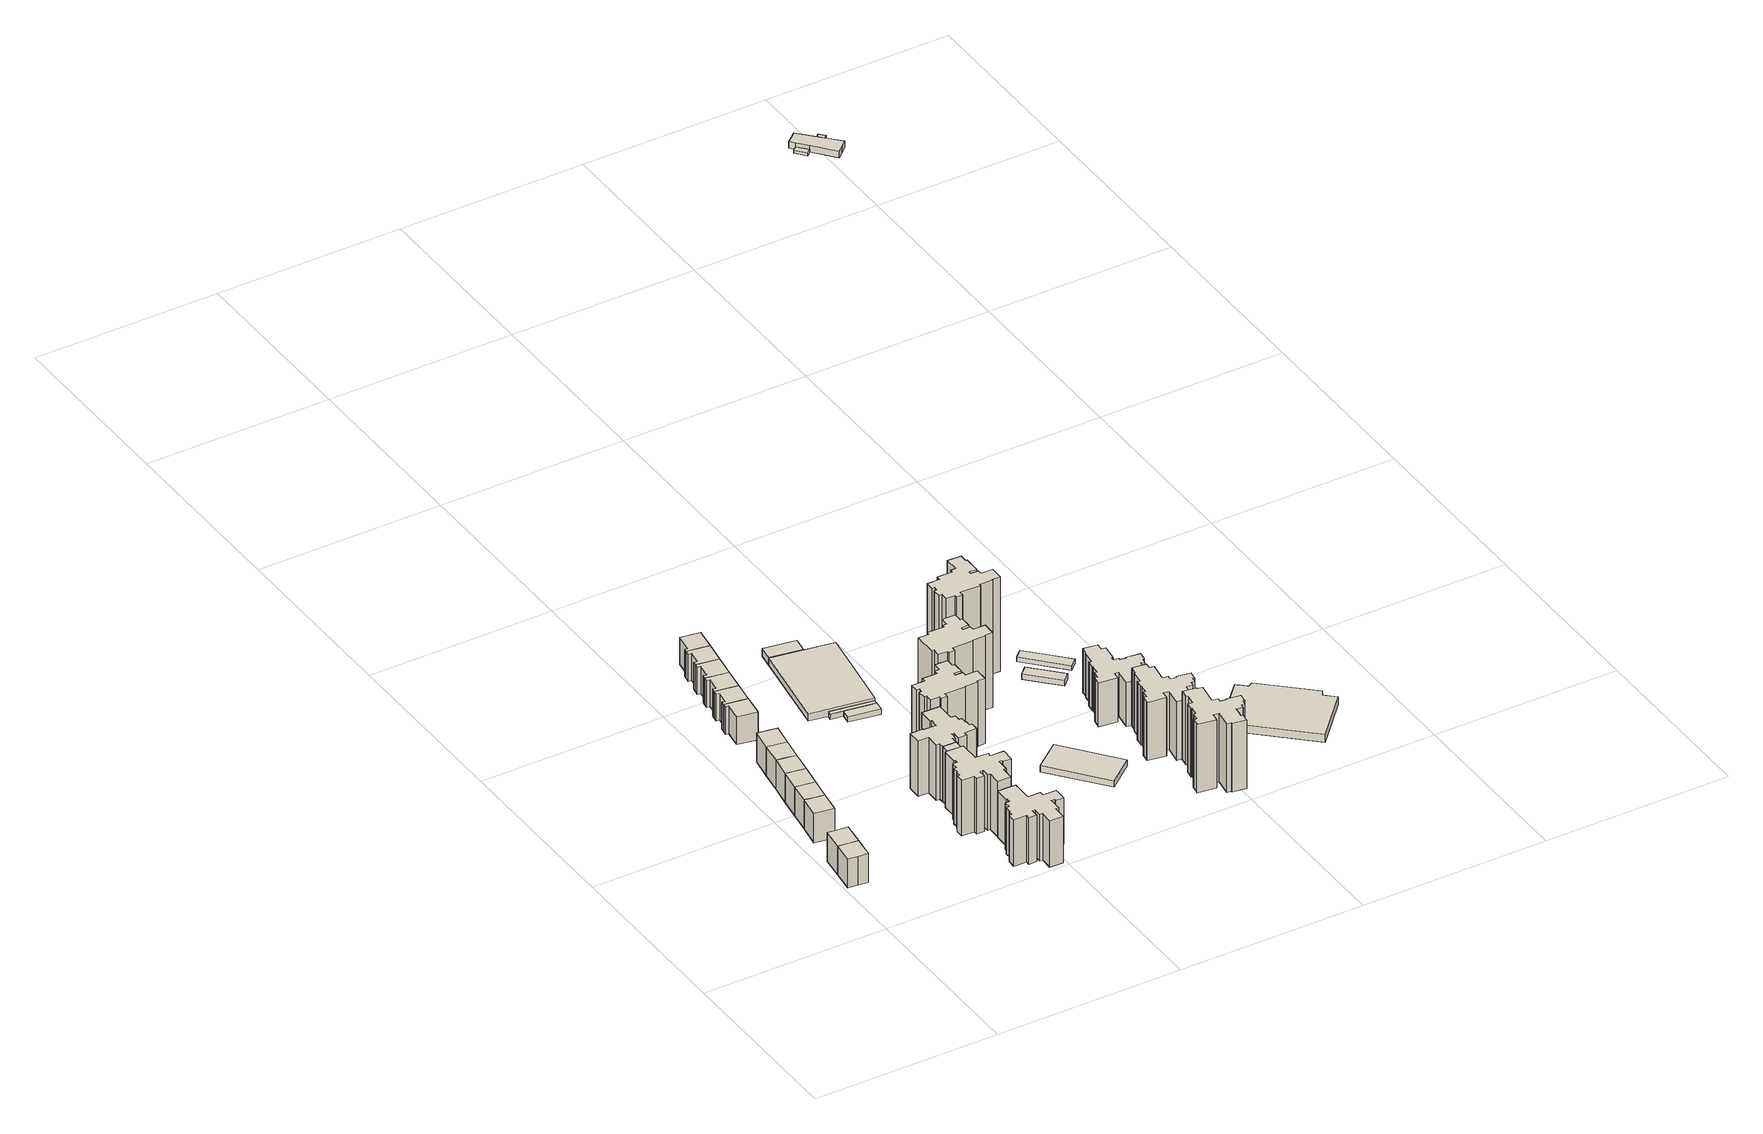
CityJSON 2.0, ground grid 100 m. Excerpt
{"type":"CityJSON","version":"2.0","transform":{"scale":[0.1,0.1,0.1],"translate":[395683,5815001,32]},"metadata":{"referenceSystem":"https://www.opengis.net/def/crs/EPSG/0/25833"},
"CityObjects":{
"building1":{"type":"Building","attributes":{"Gemeindeschluessel":"11000008","BezugspunktDach":"2200","function":"31001_1010","measuredHeight":18.83,"storeysAboveGround":4},"address":[{"country":"Germany","locality":"Berlin","thoroughfareNumber":"62","thoroughfareName":"Aronsstraße"}],"geometry":[{"type":"Solid","lod":"1","boundaries":[[[[0,1,2,3,4,5,6]],[[7,8,9,10,11,12,13]],[[7,13,6,5]],[[8,7,5,4]],[[9,8,4,3]],[[10,9,3,2]],[[11,10,2,1]],[[12,11,1,0]],[[13,12,0,6]]]]}]},
"building2":{"type":"Building","attributes":{"Gemeindeschluessel":"11000008","BezugspunktDach":"2200","function":"31001_1010","measuredHeight":18.87,"storeysAboveGround":4},"address":[{"country":"Germany","locality":"Berlin","thoroughfareNumber":"60","thoroughfareName":"Aronsstraße"}],"geometry":[{"type":"Solid","lod":"1","boundaries":[[[[4,3,14,15,16,17,5]],[[18,19,20,21,9,8,7]],[[18,7,5,17]],[[19,18,17,16]],[[20,19,16,15]],[[21,20,15,14]],[[9,21,14,3]],[[8,9,3,4]],[[7,8,4,5]]]]}]},
"building3":{"type":"Building","attributes":{"Gemeindeschluessel":"11000008","BezugspunktDach":"2200","function":"31001_1010","measuredHeight":19.46,"storeysAboveGround":4},"address":[{"country":"Germany","locality":"Berlin","thoroughfareNumber":"58","thoroughfareName":"Aronsstraße"}],"geometry":[{"type":"Solid","lod":"1","boundaries":[[[[22,23,24,25,26]],[[27,28,29,30,31]],[[27,31,26,25]],[[28,27,25,24]],[[29,28,24,23]],[[30,29,23,22]],[[31,30,22,26]]]]}]},
"building4":{"type":"Building","attributes":{"Gemeindeschluessel":"11000008","BezugspunktDach":"2200","function":"31001_1010","measuredHeight":19.49,"storeysAboveGround":4},"address":[{"country":"Germany","locality":"Berlin","thoroughfareNumber":"56","thoroughfareName":"Aronsstraße"}],"geometry":[{"type":"Solid","lod":"1","boundaries":[[[[32,33,34,35,36,37,38]],[[39,40,41,42,43,44,45]],[[39,45,38,37]],[[40,39,37,36]],[[41,40,36,35]],[[42,41,35,34]],[[43,42,34,33]],[[44,43,33,32]],[[45,44,32,38]]]]}]},
"building5":{"type":"Building","attributes":{"Gemeindeschluessel":"11000008","BezugspunktDach":"2200","function":"31001_1010","measuredHeight":19.49,"storeysAboveGround":4},"address":[{"country":"Germany","locality":"Berlin","thoroughfareNumber":"54","thoroughfareName":"Aronsstraße"}],"geometry":[{"type":"Solid","lod":"1","boundaries":[[[[36,35,46,47,48,37]],[[49,50,51,41,40,39]],[[49,39,37,48]],[[50,49,48,47]],[[51,50,47,46]],[[41,51,46,35]],[[40,41,35,36]],[[39,40,36,37]]]]}]},
"building6":{"type":"Building","attributes":{"Gemeindeschluessel":"11000008","BezugspunktDach":"2200","function":"31001_1010","measuredHeight":19.52,"storeysAboveGround":4},"address":[{"country":"Germany","locality":"Berlin","thoroughfareNumber":"52","thoroughfareName":"Aronsstraße"}],"geometry":[{"type":"Solid","lod":"1","boundaries":[[[[47,46,52,53,54,48]],[[55,56,57,51,50,49]],[[55,49,48,54]],[[56,55,54,53]],[[57,56,53,52]],[[51,57,52,46]],[[50,51,46,47]],[[49,50,47,48]]]]}]},
"building7":{"type":"Building","attributes":{"Gemeindeschluessel":"11000008","BezugspunktDach":"2200","function":"31001_1010","measuredHeight":19.47,"storeysAboveGround":4},"address":[{"country":"Germany","locality":"Berlin","thoroughfareNumber":"50","thoroughfareName":"Aronsstraße"}],"geometry":[{"type":"Solid","lod":"1","boundaries":[[[[52,58,59,60,54]],[[61,62,63,64,65]],[[61,65,54,60]],[[62,61,60,59]],[[63,62,59,58]],[[64,63,58,52]],[[65,64,52,54]]]]}]},
"building8":{"type":"Building","attributes":{"Gemeindeschluessel":"11000008","BezugspunktDach":"2200","function":"31001_1010","measuredHeight":19.46,"storeysAboveGround":4},"address":[{"country":"Germany","locality":"Berlin","thoroughfareNumber":"48","thoroughfareName":"Aronsstraße"}],"geometry":[{"type":"Solid","lod":"1","boundaries":[[[[59,58,66,67,68,60]],[[69,70,71,63,62,61]],[[69,61,60,68]],[[70,69,68,67]],[[71,70,67,66]],[[63,71,66,58]],[[62,63,58,59]],[[61,62,59,60]]]]}]},
"building9":{"type":"Building","attributes":{"Gemeindeschluessel":"11000008","BezugspunktDach":"2200","function":"31001_1010","measuredHeight":19.24,"storeysAboveGround":4},"address":[{"country":"Germany","locality":"Berlin","thoroughfareNumber":"46","thoroughfareName":"Aronsstraße"}],"geometry":[{"type":"Solid","lod":"1","boundaries":[[[[72,73,74,75,76,77,78]],[[79,80,81,82,83,84,85]],[[79,85,78,77]],[[80,79,77,76]],[[81,80,76,75]],[[82,81,75,74]],[[83,82,74,73]],[[84,83,73,72]],[[85,84,72,78]]]]}]},
"building10":{"type":"Building","attributes":{"Gemeindeschluessel":"11000008","BezugspunktDach":"2200","function":"31001_1010","measuredHeight":18.55,"storeysAboveGround":4},"address":[{"country":"Germany","locality":"Berlin","thoroughfareNumber":"44","thoroughfareName":"Aronsstraße"}],"geometry":[{"type":"Solid","lod":"1","boundaries":[[[[86,87,88,89,90,91,92,93,94,95]],[[96,97,98,99,100,101,102,103,104,105]],[[96,105,95,94]],[[97,96,94,93]],[[98,97,93,92]],[[99,98,92,91]],[[100,99,91,90]],[[101,100,90,89]],[[102,101,89,88]],[[103,102,88,87]],[[104,103,87,86]],[[105,104,86,95]]]]}]},
"building11":{"type":"Building","attributes":{"Gemeindeschluessel":"11000008","BezugspunktDach":"2200","function":"31001_1010","measuredHeight":18.57,"storeysAboveGround":4},"address":[{"country":"Germany","locality":"Berlin","thoroughfareNumber":"42","thoroughfareName":"Aronsstraße"}],"geometry":[{"type":"Solid","lod":"1","boundaries":[[[[89,88,106,107,108,109,110,111,112,90]],[[113,114,115,116,117,118,119,120,121,122]],[[113,122,90,112]],[[114,113,112,111]],[[115,114,111,110]],[[116,115,110,109]],[[117,116,109,108]],[[118,117,108,107]],[[119,118,107,106]],[[120,119,106,88]],[[121,120,88,89]],[[122,121,89,90]]]]}]},
"building12":{"type":"Building","attributes":{"Gemeindeschluessel":"11000008","BezugspunktDach":"2200","function":"31001_1010","measuredHeight":18.59,"storeysAboveGround":4},"address":[{"country":"Germany","locality":"Berlin","thoroughfareNumber":"40","thoroughfareName":"Aronsstraße"}],"geometry":[{"type":"Solid","lod":"1","boundaries":[[[[107,106,123,124,125,126,127,128,129,108]],[[130,131,132,133,134,135,136,119,118,117]],[[130,117,108,129]],[[131,130,129,128]],[[132,131,128,127]],[[133,132,127,126]],[[134,133,126,125]],[[135,134,125,124]],[[136,135,124,123]],[[119,136,123,106]],[[118,119,106,107]],[[117,118,107,108]]]]}]},
"building13":{"type":"Building","attributes":{"Gemeindeschluessel":"11000008","BezugspunktDach":"2200","function":"31001_1010","measuredHeight":19.54,"storeysAboveGround":4},"address":[{"country":"Germany","locality":"Berlin","thoroughfareNumber":"38","thoroughfareName":"Aronsstraße"}],"geometry":[{"type":"Solid","lod":"1","boundaries":[[[[124,123,137,138,139,140,141,142,143,125]],[[144,145,146,147,148,149,150,151,152,153]],[[144,153,125,143]],[[145,144,143,142]],[[146,145,142,141]],[[147,146,141,140]],[[148,147,140,139]],[[149,148,139,138]],[[150,149,138,137]],[[151,150,137,123]],[[152,151,123,124]],[[153,152,124,125]]]]}]},
"building14":{"type":"Building","attributes":{"Gemeindeschluessel":"11000008","BezugspunktDach":"2200","function":"31001_1010","measuredHeight":26.57,"storeysAboveGround":9},"address":[{"country":"Germany","locality":"Berlin","thoroughfareNumber":"51","thoroughfareName":"Aronsstraße"}],"geometry":[{"type":"Solid","lod":"1","boundaries":[[[[154,155,156,157,158,159,160,161,162,163,164,165,166,167,168,169,170,171,172,173,174,175,176,177,178,179,180,181,182,183,184,185,186,187]],[[188,189,190,191,192,193,194,195,196,197,198,199,200,201,202,203,204,205,206,207,208,209,210,211,212,213,214,215,216,217,218,219,220,221]],[[188,221,187,186]],[[189,188,186,185]],[[190,189,185,184]],[[191,190,184,183]],[[192,191,183,182]],[[193,192,182,181]],[[194,193,181,180]],[[195,194,180,179]],[[196,195,179,178]],[[197,196,178,177]],[[198,197,177,176]],[[199,198,176,175]],[[200,199,175,174]],[[201,200,174,173]],[[202,201,173,172]],[[203,202,172,171]],[[204,203,171,170]],[[205,204,170,169]],[[206,205,169,168]],[[207,206,168,167]],[[208,207,167,166]],[[209,208,166,165]],[[210,209,165,164]],[[211,210,164,163]],[[212,211,163,162]],[[213,212,162,161]],[[214,213,161,160]],[[215,214,160,159]],[[216,215,159,158]],[[217,216,158,157]],[[218,217,157,156]],[[219,218,156,155]],[[220,219,155,154]],[[221,220,154,187]]]]}]},
"building15":{"type":"Building","attributes":{"Gemeindeschluessel":"11000008","BezugspunktDach":"2200","function":"31001_1010","measuredHeight":19.13,"storeysAboveGround":4},"address":[{"country":"Germany","locality":"Berlin","thoroughfareNumber":"36","thoroughfareName":"Aronsstraße"}],"geometry":[{"type":"Solid","lod":"1","boundaries":[[[[138,137,222,223,224,225,139]],[[226,227,228,229,150,149,148]],[[226,148,139,225]],[[227,226,225,224]],[[228,227,224,223]],[[229,228,223,222]],[[150,229,222,137]],[[149,150,137,138]],[[148,149,138,139]]]]}]},
"building16":{"type":"Building","attributes":{"Gemeindeschluessel":"11000008","BezugspunktDach":"2200","function":"31001_1010","measuredHeight":31.78,"storeysAboveGround":11},"address":[{"country":"Germany","locality":"Berlin","thoroughfareNumber":"49","thoroughfareName":"Aronsstraße"}],"geometry":[{"type":"Solid","lod":"1","boundaries":[[[[230,231,232,233,234,235,236,237,238,239,240,241,242,243,244,245,246,247,248,249,250,251,252,253,254,255,256,257,258,259,260,261,262,263,264]],[[265,266,267,268,269,270,271,272,273,274,275,276,277,278,279,280,281,282,283,284,285,286,287,288,289,290,291,292,293,294,295,296,297,298,299]],[[265,299,264,263]],[[266,265,263,262]],[[267,266,262,261]],[[268,267,261,260]],[[269,268,260,259]],[[270,269,259,258]],[[271,270,258,257]],[[272,271,257,256]],[[273,272,256,255]],[[274,273,255,254]],[[275,274,254,253]],[[276,275,253,252]],[[277,276,252,251]],[[278,277,251,250]],[[279,278,250,249]],[[280,279,249,248]],[[281,280,248,247]],[[282,281,247,246]],[[283,282,246,245]],[[284,283,245,244]],[[285,284,244,243]],[[286,285,243,242]],[[287,286,242,241]],[[288,287,241,240]],[[289,288,240,239]],[[290,289,239,238]],[[291,290,238,237]],[[292,291,237,236]],[[293,292,236,235]],[[294,293,235,234]],[[295,294,234,233]],[[296,295,233,232]],[[297,296,232,231]],[[298,297,231,230]],[[299,298,230,264]]]]}]},
"building17":{"type":"Building","attributes":{"Gemeindeschluessel":"11000008","function":"31001_1010"},"address":[{"country":"Germany","locality":"Berlin","thoroughfareNumber":"47","thoroughfareName":"Aronsstraße"}],"children":["building17-1","building17-2"]},
"building17-1":{"type":"BuildingPart","attributes":{"BezugspunktDach":"2200","measuredHeight":31.42,"storeysAboveGround":0},"parents":["building17"],"geometry":[{"type":"Solid","lod":"1","boundaries":[[[[251,300,301,302,303,252]],[[304,305,306,307,308,309]],[[304,309,252,303]],[[305,304,303,302]],[[307,306,301,300]],[[308,307,300,251]],[[309,308,251,252]],[[306,305,302,301]]]]}]},
"building17-2":{"type":"BuildingPart","attributes":{"BezugspunktDach":"2200","measuredHeight":31.73,"storeysAboveGround":0},"parents":["building17"],"geometry":[{"type":"MultiSurface","lod":"1","boundaries":[[[310,311,312,302,301,313,314,315,316,317,318,319,320,321,322,323,324,325,326,327,328,329,330,331,332,333,334,335,336,337,338,339]],[[340,341,342,343,344,345,346,347,348,349,350,351,352,353,354,355,356,357,358,359,360,361,362,363,364,365,366,367,368,369,370,371]],[[340,371,339,338]],[[341,340,338,337]],[[342,341,337,336]],[[343,342,336,335]],[[344,343,335,334]],[[345,344,334,333]],[[346,345,333,332]],[[347,346,332,331]],[[348,347,331,330]],[[349,348,330,329]],[[350,349,329,328]],[[351,350,328,327]],[[352,351,327,326]],[[353,352,326,325]],[[354,353,325,324]],[[355,354,324,323]],[[356,355,323,322]],[[357,356,322,321]],[[358,357,321,320]],[[359,358,320,319]],[[360,359,319,318]],[[361,360,318,317]],[[362,361,317,316]],[[363,362,316,315]],[[364,363,315,314]],[[365,364,314,313]],[[366,365,313,301]],[[367,366,306,305]],[[368,367,302,312]],[[369,368,312,311]],[[370,369,311,310]],[[371,370,310,339]],[[305,306,301,302]]]}]},
"building18":{"type":"Building","attributes":{"Gemeindeschluessel":"11000008","function":"31001_2461"},"address":[{"country":"Germany","locality":"Berlin","thoroughfareNumber":"17 (1)","thoroughfareName":"Dieselstraße"}],"children":["building18-1","building18-2","building18-3","building18-4"]},
"building18-1":{"type":"BuildingPart","attributes":{"BezugspunktDach":"2200","measuredHeight":4.27,"storeysAboveGround":2},"parents":["building18"],"geometry":[{"type":"MultiSurface","lod":"1","boundaries":[[[372,373,374,375]],[[376,377,378,379]],[[376,379,375,374]],[[377,376,380,381,373]],[[378,377,373,372]],[[379,382,383,384,378,372,375]],[[374,381,380,376]],[[378,384,383,382]]]}]},
"building18-2":{"type":"BuildingPart","attributes":{"BezugspunktDach":"2200","measuredHeight":2.86,"storeysAboveGround":2},"parents":["building18"],"geometry":[{"type":"MultiSurface","lod":"1","boundaries":[[[385,384,383,386]],[[382,378,387,388]],[[382,388,386,383]],[[387,378,384,385]],[[388,387,389,390,386]],[[382,383,384,378]],[[385,390,389,387]]]}]},
"building18-3":{"type":"BuildingPart","attributes":{"BezugspunktDach":"2200","measuredHeight":5.01,"storeysAboveGround":2},"parents":["building18"],"geometry":[{"type":"MultiSurface","lod":"1","boundaries":[[[391,392,393,394,395]],[[396,397,398,380,376]],[[396,376,395,394]],[[397,396,394,393]],[[398,397,393,392]],[[380,398,392,391]],[[399,374,381,391,395]],[[376,400,380,381,374,399]]]}]},
"building18-4":{"type":"BuildingPart","attributes":{"BezugspunktDach":"2200","measuredHeight":3.03,"storeysAboveGround":2},"parents":["building18"],"geometry":[{"type":"MultiSurface","lod":"1","boundaries":[[[401,402,403,404]],[[389,387,405,406]],[[389,406,404,403]],[[385,390,403,402]],[[405,387,402,401]],[[406,405,401,404]],[[407,387,389,390,385]]]}]},
"building19":{"type":"Building","attributes":{"Gemeindeschluessel":"11000008","BezugspunktDach":"2200","function":"31001_1010","measuredHeight":37.23,"storeysAboveGround":13},"address":[{"country":"Germany","locality":"Berlin","thoroughfareNumber":"21","thoroughfareName":"Dieselstraße"}],"geometry":[{"type":"Solid","lod":"1","boundaries":[[[[408,409,410,411,412,413,414,415,416,417,418,419,420,421,422,423,424,425,426,427,428,429,430,431,432,433,434,435,436,437,438,439,440,441]],[[442,443,444,445,446,447,448,449,450,451,452,453,454,455,456,457,458,459,460,461,462,463,464,465,466,467,468,469,470,471,472,473,474,475]],[[442,475,441,440]],[[443,442,440,439]],[[444,443,439,438]],[[445,444,438,437]],[[446,445,437,436]],[[447,446,436,435]],[[448,447,435,434]],[[449,448,434,433]],[[450,449,433,432]],[[451,450,432,431]],[[452,451,431,430]],[[453,452,430,429]],[[454,453,429,428]],[[455,454,428,427]],[[456,455,427,426]],[[457,456,426,425]],[[458,457,425,424]],[[459,458,424,423]],[[460,459,423,422]],[[461,460,422,421]],[[462,461,421,420]],[[463,462,420,419]],[[464,463,419,418]],[[465,464,418,417]],[[466,465,417,416]],[[467,466,416,415]],[[468,467,415,414]],[[469,468,414,413]],[[470,469,413,412]],[[471,470,412,411]],[[472,471,411,410]],[[473,472,410,409]],[[474,473,409,408]],[[475,474,408,441]]]]}]},
"building20":{"type":"Building","attributes":{"Gemeindeschluessel":"11000008","BezugspunktDach":"2200","function":"31001_1010","measuredHeight":42.87,"storeysAboveGround":15},"address":[{"country":"Germany","locality":"Berlin","thoroughfareNumber":"19","thoroughfareName":"Dieselstraße"}],"geometry":[{"type":"Solid","lod":"1","boundaries":[[[[476,477,478,479,480,481,482,483,484,485,486,487,488,489,490,491,492,493,494,495,496,497,498,499,500,501,502,503,504,505]],[[506,507,508,509,510,511,512,513,514,515,516,517,518,519,520,521,522,523,524,525,526,527,528,529,530,531,532,533,534,535]],[[506,535,505,504]],[[507,506,504,503]],[[508,507,503,502]],[[509,508,502,501]],[[510,509,501,500]],[[511,510,500,499]],[[512,511,499,498]],[[513,512,498,497]],[[514,513,497,496]],[[515,514,496,495]],[[516,515,495,494]],[[517,516,494,493]],[[518,517,493,492]],[[519,518,492,491]],[[520,519,491,490]],[[521,520,490,489]],[[522,521,489,488]],[[523,522,488,487]],[[524,523,487,486]],[[525,524,486,485]],[[526,525,485,484]],[[527,526,484,483]],[[528,527,483,482]],[[529,528,482,481]],[[530,529,481,480]],[[531,530,480,479]],[[532,531,479,478]],[[533,532,478,477]],[[534,533,477,476]],[[535,534,476,505]]]]}]},
"building21":{"type":"Building","attributes":{"Gemeindeschluessel":"11000008","BezugspunktDach":"2200","function":"31001_2000","measuredHeight":3.63,"storeysAboveGround":1},"address":[{"country":"Germany","locality":"Berlin","thoroughfareNumber":"3 (2)","thoroughfareName":"Dieselstraße"}],"geometry":[{"type":"Solid","lod":"1","boundaries":[[[[536,537,538,539]],[[540,541,542,543]],[[540,543,539,538]],[[541,540,538,537]],[[542,541,537,536]],[[543,542,536,539]]]]}]},
"building22":{"type":"Building","attributes":{"Gemeindeschluessel":"11000008","BezugspunktDach":"2200","function":"31001_1010","measuredHeight":54.14,"storeysAboveGround":19},"address":[{"country":"Germany","locality":"Berlin","thoroughfareNumber":"17","thoroughfareName":"Dieselstraße"}],"geometry":[{"type":"Solid","lod":"1","boundaries":[[[[544,545,546,547,548,549,550,551,552,553,554,555,556,557,558,559,560,561,562,563,564,565,566,567,568,569,570,571,572,573,574,575]],[[576,577,578,579,580,581,582,583,584,585,586,587,588,589,590,591,592,593,594,595,596,597,598,599,600,601,602,603,604,605,606,607]],[[576,607,575,574]],[[577,576,574,573]],[[578,577,573,572]],[[579,578,572,571]],[[580,579,571,570]],[[581,580,570,569]],[[582,581,569,568]],[[583,582,568,567]],[[584,583,567,566]],[[585,584,566,565]],[[586,585,565,564]],[[587,586,564,563]],[[588,587,563,562]],[[589,588,562,561]],[[590,589,561,560]],[[591,590,560,559]],[[592,591,559,558]],[[593,592,558,557]],[[594,593,557,556]],[[595,594,556,555]],[[596,595,555,554]],[[597,596,554,553]],[[598,597,553,552]],[[599,598,552,551]],[[600,599,551,550]],[[601,600,550,549]],[[602,601,549,548]],[[603,602,548,547]],[[604,603,547,546]],[[605,604,546,545]],[[606,605,545,544]],[[607,606,544,575]]]]}]},
"building23":{"type":"Building","attributes":{"Gemeindeschluessel":"11000008","BezugspunktDach":"2200","function":"31001_1010","measuredHeight":39.05,"storeysAboveGround":13},"address":[{"country":"Germany","locality":"Berlin","thoroughfareNumber":"11","thoroughfareName":"Dieselstraße"}],"geometry":[{"type":"Solid","lod":"1","boundaries":[[[[608,609,610,611,612,613,614,615,616,617,618,619,620,621,622,623,624,625,626,627,628,629,630,631,632,633,634,635,636,637,638,639,640,641,642,643,644,645,646,647,648,649,650,651,652,653,654,655,656,657,658,659,660,661,662,663]],[[664,665,666,667,668,669,670,671,672,673,674,675,676,677,678,679,680,681,682,683,684,685,686,687,688,689,690,691,692,693,694,695,696,697,698,699,700,701,702,703,704,705,706,707,708,709,710,711,712,713,714,715,716,717,718,719]],[[664,719,663,662]],[[665,664,662,661]],[[666,665,661,660]],[[667,666,660,659]],[[668,667,659,658]],[[669,668,658,657]],[[670,669,657,656]],[[671,670,656,655]],[[672,671,655,654]],[[673,672,654,653]],[[674,673,653,652]],[[675,674,652,651]],[[676,675,651,650]],[[677,676,650,649]],[[678,677,649,648]],[[679,678,648,647]],[[680,679,647,646]],[[681,680,646,645]],[[682,681,645,644]],[[683,682,644,643]],[[684,683,643,642]],[[685,684,642,641]],[[686,685,641,640]],[[687,686,640,639]],[[688,687,639,638]],[[689,688,638,637]],[[690,689,637,636]],[[691,690,636,635]],[[692,691,635,634]],[[693,692,634,633]],[[694,693,633,632]],[[695,694,632,631]],[[696,695,631,630]],[[697,696,630,629]],[[698,697,629,628]],[[699,698,628,627]],[[700,699,627,626]],[[701,700,626,625]],[[702,701,625,624]],[[703,702,624,623]],[[704,703,623,622]],[[705,704,622,621]],[[706,705,621,620]],[[707,706,620,619]],[[708,707,619,618]],[[709,708,618,617]],[[710,709,617,616]],[[711,710,616,615]],[[712,711,615,614]],[[713,712,614,613]],[[714,713,613,612]],[[715,714,612,611]],[[716,715,611,610]],[[717,716,610,609]],[[718,717,609,608]],[[719,718,608,663]]]]}]},
"building24":{"type":"Building","attributes":{"Gemeindeschluessel":"11000008","BezugspunktDach":"2200","function":"31001_2463","measuredHeight":2.99,"storeysAboveGround":1},"address":[{"country":"Germany","locality":"Berlin","thoroughfareNumber":"17 (3)","thoroughfareName":"Dieselstraße"}],"geometry":[{"type":"Solid","lod":"1","boundaries":[[[[720,721,722,723]],[[724,725,726,727]],[[724,727,723,722]],[[725,724,722,721]],[[726,725,721,720]],[[727,726,720,723]]]]}]},
"building25":{"type":"Building","attributes":{"Gemeindeschluessel":"11000008","BezugspunktDach":"2200","function":"31001_1010","measuredHeight":33.51,"storeysAboveGround":11},"address":[{"country":"Germany","locality":"Berlin","thoroughfareNumber":"13","thoroughfareName":"Dieselstraße"}],"geometry":[{"type":"Solid","lod":"1","boundaries":[[[[728,729,730,731,732,733,734,735,736,737,738,739,740,741,742,743,744,745,746,747,748,749,750,751,752,753,754,755,756,757,758,759,760,761,762,763,764,765,766,767,768,769,770,771,772,773,774,775,776,777,778,779,780,781]],[[782,783,784,785,786,787,788,789,790,791,792,793,794,795,796,797,798,799,800,801,802,803,804,805,806,807,808,809,810,811,812,813,814,815,816,817,818,819,820,821,822,823,824,825,826,827,828,829,830,831,832,833,834,835]],[[782,835,781,780]],[[783,782,780,779]],[[784,783,779,778]],[[785,784,778,777]],[[786,785,777,776]],[[787,786,776,775]],[[788,787,775,774]],[[789,788,774,773]],[[790,789,773,772]],[[791,790,772,771]],[[792,791,771,770]],[[793,792,770,769]],[[794,793,769,768]],[[795,794,768,767]],[[796,795,767,766]],[[797,796,766,765]],[[798,797,765,764]],[[799,798,764,763]],[[800,799,763,762]],[[801,800,762,761]],[[802,801,761,760]],[[803,802,760,759]],[[804,803,759,758]],[[805,804,758,757]],[[806,805,757,756]],[[807,806,756,755]],[[808,807,755,754]],[[809,808,754,753]],[[810,809,753,752]],[[811,810,752,751]],[[812,811,751,750]],[[813,812,750,749]],[[814,813,749,748]],[[815,814,748,747]],[[816,815,747,746]],[[817,816,746,745]],[[818,817,745,744]],[[819,818,744,743]],[[820,819,743,742]],[[821,820,742,741]],[[822,821,741,740]],[[823,822,740,739]],[[824,823,739,738]],[[825,824,738,737]],[[826,825,737,736]],[[827,826,736,735]],[[828,827,735,734]],[[829,828,734,733]],[[830,829,733,732]],[[831,830,732,731]],[[832,831,731,730]],[[833,832,730,729]],[[834,833,729,728]],[[835,834,728,781]]]]}]},
"building26":{"type":"Building","attributes":{"Gemeindeschluessel":"11000008","BezugspunktDach":"2200","function":"31001_1010","measuredHeight":25.18,"storeysAboveGround":8},"address":[{"country":"Germany","locality":"Berlin","thoroughfareNumber":"15","thoroughfareName":"Dieselstraße"}],"geometry":[{"type":"Solid","lod":"1","boundaries":[[[[836,837,838,839,840,841,842,843,844,845,846,847,848,849,850,851,852,853,854,855,856,857,858,859,860,861,862,863,864,865,866,867,868,869,870,871,872,873,874,875,876,877,878,879,880,881,882,883,884,885,886,887,888,889,890,891,892]],[[893,894,895,896,897,898,899,900,901,902,903,904,905,906,907,908,909,910,911,912,913,914,915,916,917,918,919,920,921,922,923,924,925,926,927,928,929,930,931,932,933,934,935,936,937,938,939,940,941,942,943,944,945,946,947,948,949]],[[893,949,892,891]],[[894,893,891,890]],[[895,894,890,889]],[[896,895,889,888]],[[897,896,888,887]],[[898,897,887,886]],[[899,898,886,885]],[[900,899,885,884]],[[901,900,884,883]],[[902,901,883,882]],[[903,902,882,881]],[[904,903,881,880]],[[905,904,880,879]],[[906,905,879,878]],[[907,906,878,877]],[[908,907,877,876]],[[909,908,876,875]],[[910,909,875,874]],[[911,910,874,873]],[[912,911,873,872]],[[913,912,872,871]],[[914,913,871,870]],[[915,914,870,869]],[[916,915,869,868]],[[917,916,868,867]],[[918,917,867,866]],[[919,918,866,865]],[[920,919,865,864]],[[921,920,864,863]],[[922,921,863,862]],[[923,922,862,861]],[[924,923,861,860]],[[925,924,860,859]],[[926,925,859,858]],[[927,926,858,857]],[[928,927,857,856]],[[929,928,856,855]],[[930,929,855,854]],[[931,930,854,853]],[[932,931,853,852]],[[933,932,852,851]],[[934,933,851,850]],[[935,934,850,849]],[[936,935,849,848]],[[937,936,848,847]],[[938,937,847,846]],[[939,938,846,845]],[[940,939,845,844]],[[941,940,844,843]],[[942,941,843,842]],[[943,942,842,841]],[[944,943,841,840]],[[945,944,840,839]],[[946,945,839,838]],[[947,946,838,837]],[[948,947,837,836]],[[949,948,836,892]]]]}]},
"building27":{"type":"Building","attributes":{"Gemeindeschluessel":"11000008","BezugspunktDach":"2200","function":"31001_2463","measuredHeight":2.52,"storeysAboveGround":1},"address":[{"country":"Germany","locality":"Berlin","thoroughfareNumber":"17 (2)","thoroughfareName":"Dieselstraße"}],"geometry":[{"type":"Solid","lod":"1","boundaries":[[[[950,951,952,953]],[[954,955,956,957]],[[954,957,953,952]],[[955,954,952,951]],[[956,955,951,950]],[[957,956,950,953]]]]}]},
"building28":{"type":"Building","attributes":{"Gemeindeschluessel":"11000008","BezugspunktDach":"2200","function":"31001_2461","measuredHeight":4.4,"storeysAboveGround":1},"address":[{"country":"Germany","locality":"Berlin","thoroughfareNumber":"3 (1)","thoroughfareName":"Dieselstraße"}],"geometry":[{"type":"Solid","lod":"1","boundaries":[[[[958,959,960,961,962,963,964,965,966,967,968,969,970,971]],[[972,973,974,975,976,977,978,979,980,981,982,983,984,985]],[[972,985,971,970]],[[973,972,970,969]],[[974,973,969,968]],[[975,974,968,967]],[[976,975,967,966]],[[977,976,966,965]],[[978,977,965,964]],[[979,978,964,963]],[[980,979,963,962]],[[981,980,962,961]],[[982,981,961,960]],[[983,982,960,959]],[[984,983,959,958]],[[985,984,958,971]]]]}]},
"building29":{"type":"Building","attributes":{"Gemeindeschluessel":"11000009","BezugspunktDach":"2200","function":"51009_1610","measuredHeight":2.61,"storeysAboveGround":0},"address":[{"country":"Germany","locality":"Berlin"}],"geometry":[{"type":"Solid","lod":"1","boundaries":[[[[986,987,988,989,990]],[[991,992,993,994,995]],[[991,995,990,989]],[[992,991,989,988]],[[993,992,988,987]],[[994,993,987,986]],[[995,994,986,990]]]]}]},
"building30":{"type":"Building","attributes":{"Gemeindeschluessel":"11000009","function":"31001_1310"},"address":[{"country":"Germany","locality":"Berlin","thoroughfareNumber":"351","thoroughfareName":"Kiefholzstraße"}],"children":["building30-1","building30-2"]},
"building30-1":{"type":"BuildingPart","attributes":{"BezugspunktDach":"2200","measuredHeight":3.98,"storeysAboveGround":1},"parents":["building30"],"geometry":[{"type":"MultiSurface","lod":"1","boundaries":[[[996,997,998,999,1000,1001,1002,1003,1004,1005,1006]],[[1007,1008,1009,1010,1011,1012,1013,1014,1015,1016,1017]],[[1007,1017,1006,1005]],[[1008,1007,1005,1004]],[[1009,1008,1004,1003]],[[1018,1019,1009,1003,1002]],[[1020,1018,1010,1002,1001]],[[1012,1011,1001,1000]],[[1013,1012,1000,999]],[[1014,1013,999,998]],[[1015,1014,998,997]],[[1016,1015,997,996]],[[1017,1016,996,1006]],[[1010,1009,1019,1018]],[[1011,1010,1018,1020]]]}]},
"building30-2":{"type":"BuildingPart","attributes":{"BezugspunktDach":"2200","measuredHeight":3.25,"storeysAboveGround":1},"parents":["building30"],"geometry":[{"type":"Solid","lod":"1","boundaries":[[[[1018,1020,1021,1022,1019]],[[1023,1024,1011,1010,1009]],[[1023,1009,1019,1022]],[[1024,1023,1022,1021]],[[1011,1024,1021,1020]],[[1011,1020,1018,1010]],[[1009,1010,1018,1019]]]]}]}
},
"vertices":[
[55,341,195],[108,335,195],[108,336,195],[122,447,195],[70,454,195],[17,461,195],[3,347,195],[17,461,29],[70,454,29],[122,447,29],[108,336,29],[108,335,29],[55,341,29],[3,347,29],
[133,530,195],[139,567,195],[85,573,195],[32,580,195],[32,580,29],[85,573,29],[139,567,29],[133,530,29],
[162,727,194],[180,845,194],[129,853,194],[78,861,194],[59,744,194],[78,861,26],[129,853,26],[180,845,26],[162,727,26],[59,744,26],
[129,853,195],[180,845,195],[191,917,195],[198,957,195],[146,965,195],[95,973,195],[78,861,195],[95,973,27],[146,965,27],[198,957,27],[191,917,27],[180,845,27],[129,853,27],[78,861,27],
[216,1072,195],[165,1080,195],[113,1088,195],[113,1088,27],[165,1080,27],[216,1072,27],
[234,1186,195],[183,1194,195],[131,1202,195],[131,1202,27],[183,1194,27],[234,1186,27],
[253,1301,195],[201,1310,195],[149,1318,195],[149,1318,28],[201,1310,28],[253,1301,28],[234,1186,28],[131,1202,28],
[270,1406,195],[272,1419,195],[168,1436,195],[168,1436,28],[272,1419,28],[270,1406,28],
[175,1697,188],[160,1603,188],[266,1585,188],[284,1702,188],[231,1710,188],[162,1721,188],[158,1699,188],[162,1721,30],[231,1710,30],[284,1702,30],[266,1585,30],[160,1603,30],[175,1697,30],[158,1699,30],
[231,1710,187],[284,1702,187],[301,1816,187],[249,1825,187],[180,1835,187],[176,1812,187],[193,1810,187],[182,1740,187],[165,1743,187],[162,1721,187],[165,1743,33],[182,1740,33],[193,1810,33],[176,1812,33],[180,1835,33],[249,1825,33],[301,1816,33],[284,1702,33],[231,1710,33],[162,1721,33],
[319,1931,187],[267,1939,187],[198,1950,187],[195,1928,187],[211,1925,187],[200,1853,187],[183,1856,187],[183,1856,32],[200,1853,32],[211,1925,32],[195,1928,32],[198,1950,32],[267,1939,32],[319,1931,32],[301,1816,32],[249,1825,32],[180,1835,32],
[337,2046,187],[285,2054,187],[217,2065,187],[213,2043,187],[230,2040,187],[218,1968,187],[202,1971,187],[202,1971,32],[218,1968,32],[230,2040,32],[213,2043,32],[217,2065,32],[285,2054,32],[337,2046,32],
[355,2161,187],[303,2169,187],[235,2180,187],[231,2155,187],[248,2152,187],[236,2083,187],[220,2085,187],[220,2085,31],[236,2083,31],[248,2152,31],[231,2155,31],[235,2180,31],[303,2169,31],[355,2161,31],[337,2046,31],[285,2054,31],[217,2065,31],
[828,96,290],[828,75,290],[870,75,290],[870,96,290],[870,115,290],[887,115,290],[886,73,290],[902,72,290],[899,4,290],[971,2,290],[973,71,290],[988,71,290],[990,140,290],[1008,139,290],[1008,128,290],[1051,127,290],[1052,198,290],[980,200,290],[980,222,290],[911,223,290],[913,334,290],[887,334,290],[816,335,290],[815,258,290],[821,258,290],[820,235,290],[797,235,290],[796,201,290],[781,202,290],[781,166,290],[777,166,290],[776,141,290],[761,141,290],[760,98,290],[761,141,24],[776,141,24],[777,166,24],[781,166,24],[781,202,24],[796,201,24],[797,235,24],[820,235,24],[821,258,24],[815,258,24],[816,335,24],[887,334,24],[913,334,24],[911,223,24],[980,222,24],[980,200,24],[1052,198,24],[1051,127,24],[1008,128,24],[1008,139,24],[990,140,24],[988,71,24],[973,71,24],[971,2,24],[899,4,24],[902,72,24],[886,73,24],[887,115,24],[870,115,24],[870,96,24],[870,75,24],[828,75,24],[828,96,24],[760,98,24],
[372,2275,187],[270,2292,187],[254,2196,187],[238,2198,187],[238,2198,31],[254,2196,31],[270,2292,31],[372,2275,31],
[744,428,345],[744,407,345],[786,406,345],[786,427,345],[786,446,345],[803,446,345],[802,404,345],[817,404,345],[816,335,345],[887,334,345],[889,403,345],[904,403,345],[905,471,345],[923,471,345],[923,460,345],[966,459,345],[968,530,345],[895,531,345],[896,554,345],[827,555,345],[829,665,345],[813,665,345],[743,667,345],[732,667,345],[730,589,345],[737,589,345],[736,567,345],[712,567,345],[712,533,345],[697,533,345],[696,498,345],[692,498,345],[692,473,345],[677,473,345],[676,429,345],[677,473,27],[692,473,27],[692,498,27],[696,498,27],[697,533,27],[712,533,27],[712,567,27],[736,567,27],[737,589,27],[730,589,27],[732,667,27],[743,667,27],[813,665,27],[829,665,27],[827,555,27],[896,554,27],[895,531,27],[968,530,27],[966,459,27],[923,460,27],[923,471,27],[905,471,27],[904,403,27],[889,403,27],[887,334,27],[816,335,27],[817,404,27],[802,404,27],[803,446,27],[786,446,27],[786,427,27],[786,406,27],[744,407,27],[744,428,27],[676,429,27],
[814,669,345],[815,708,345],[743,709,345],[743,670,345],[743,670,30],[743,709,30],[815,708,30],[814,669,30],[813,665,30],[743,667,30],
[725,806,345],[724,735,345],[743,735,345],[815,741,345],[831,740,345],[832,774,345],[846,773,345],[844,731,345],[887,730,345],[887,753,345],[954,752,345],[955,795,345],[940,795,345],[941,820,345],[937,820,345],[937,856,345],[922,856,345],[923,890,345],[898,891,345],[900,978,345],[900,992,345],[851,993,345],[803,994,345],[802,916,345],[808,916,345],[808,872,345],[740,873,345],[740,878,345],[670,879,345],[669,807,345],[670,879,28],[740,878,28],[740,873,28],[808,872,28],[808,916,28],[802,916,28],[803,994,28],[851,993,28],[900,992,28],[900,978,28],[898,891,28],[923,890,28],[922,856,28],[937,856,28],[937,820,28],[941,820,28],[940,795,28],[955,795,28],[954,752,28],[887,753,28],[887,730,28],[844,731,28],[846,773,28],[832,774,28],[831,740,28],[815,741,28],[815,708,28],[743,709,28],[743,735,28],[724,735,28],[725,806,28],[669,807,28],
[877,1538,72],[954,2016,72],[621,2070,72],[544,1591,72],[621,2070,30],[954,2016,30],[877,1538,30],[544,1591,30],[792,2042,30],[792,2042,72],[643,1575,30],[643,1575,58],[877,1538,58],
[873,1513,58],[639,1550,58],[873,1513,30],[639,1550,30],[706,1540,30],[706,1540,58],
[792,2042,75],[799,2082,75],[805,2121,75],[634,2149,75],[621,2070,75],[634,2149,30],[805,2121,30],[799,2082,30],[621,2070,64],[707,2056,30],
[865,1460,60],[873,1513,60],[706,1540,60],[698,1487,60],[865,1460,30],[698,1487,30],[873,1513,39],
[852,1031,400],[851,993,400],[900,992,400],[900,978,400],[932,978,400],[932,1001,400],[1044,1000,400],[1044,1006,400],[1115,1005,400],[1116,1010,400],[1158,1009,400],[1159,1081,400],[1094,1082,400],[1094,1104,400],[1053,1105,400],[1054,1121,400],[1094,1120,400],[1095,1180,400],[1082,1180,400],[1083,1210,400],[1083,1224,400],[1034,1225,400],[1013,1225,400],[1012,1183,400],[989,1183,400],[989,1161,400],[906,1162,400],[906,1139,400],[838,1141,400],[838,1097,400],[853,1097,400],[852,1075,400],[837,1075,400],[837,1031,400],[837,1075,27],[852,1075,27],[853,1097,27],[838,1097,27],[838,1141,27],[906,1139,27],[906,1162,27],[989,1161,27],[989,1183,27],[1012,1183,27],[1013,1225,27],[1034,1225,27],[1083,1224,27],[1083,1210,27],[1082,1180,27],[1095,1180,27],[1094,1120,27],[1054,1121,27],[1053,1105,27],[1094,1104,27],[1094,1082,27],[1159,1081,27],[1158,1009,27],[1116,1010,27],[1115,1005,27],[1044,1006,27],[1044,1000,27],[932,1001,27],[932,978,27],[900,978,27],[900,992,27],[851,993,27],[852,1031,27],[837,1031,27],
[1035,1263,454],[1034,1225,454],[1083,1224,454],[1083,1210,454],[1115,1210,454],[1116,1233,454],[1227,1232,454],[1227,1238,454],[1298,1237,454],[1298,1242,454],[1341,1242,454],[1342,1312,454],[1277,1313,454],[1277,1336,454],[1236,1336,454],[1237,1352,454],[1277,1352,454],[1278,1411,454],[1265,1411,454],[1266,1441,454],[1266,1456,454],[1217,1457,454],[1195,1456,454],[1195,1414,454],[1172,1414,454],[1172,1400,454],[1081,1402,454],[1080,1386,454],[1021,1387,454],[1020,1264,454],[1021,1387,26],[1080,1386,26],[1081,1402,26],[1172,1400,26],[1172,1414,26],[1195,1414,26],[1195,1456,26],[1217,1457,26],[1266,1456,26],[1266,1441,26],[1265,1411,26],[1278,1411,26],[1277,1352,26],[1237,1352,26],[1236,1336,26],[1277,1336,26],[1277,1313,26],[1342,1312,26],[1341,1242,26],[1298,1242,26],[1298,1237,26],[1227,1238,26],[1227,1232,26],[1116,1233,26],[1115,1210,26],[1083,1210,26],[1083,1224,26],[1034,1225,26],[1035,1263,26],[1020,1264,26],
[1487,390,68],[1627,503,68],[1398,788,68],[1255,675,68],[1398,788,32],[1627,503,32],[1487,390,32],[1255,675,32],
[1218,1494,566],[1217,1457,566],[1266,1456,566],[1266,1441,566],[1298,1441,566],[1298,1465,566],[1410,1463,566],[1410,1469,566],[1481,1469,566],[1481,1474,566],[1524,1473,566],[1525,1544,566],[1460,1545,566],[1460,1567,566],[1420,1568,566],[1420,1584,566],[1461,1583,566],[1462,1669,566],[1453,1669,566],[1455,1712,566],[1381,1713,566],[1380,1639,566],[1355,1640,566],[1355,1624,566],[1272,1625,566],[1272,1603,566],[1204,1604,566],[1204,1560,566],[1219,1560,566],[1218,1538,566],[1203,1538,566],[1203,1495,566],[1203,1538,25],[1218,1538,25],[1219,1560,25],[1204,1560,25],[1204,1604,25],[1272,1603,25],[1272,1625,25],[1355,1624,25],[1355,1640,25],[1380,1639,25],[1381,1713,25],[1455,1712,25],[1453,1669,25],[1462,1669,25],[1461,1583,25],[1420,1584,25],[1420,1568,25],[1460,1567,25],[1460,1545,25],[1525,1544,25],[1524,1473,25],[1481,1474,25],[1481,1469,25],[1410,1469,25],[1410,1463,25],[1298,1465,25],[1298,1441,25],[1266,1441,25],[1266,1456,25],[1217,1457,25],[1218,1494,25],[1203,1495,25],
[1907,160,401],[1914,202,401],[1943,197,401],[1929,106,401],[1953,102,401],[1953,96,401],[2027,85,401],[2027,87,401],[2026,88,401],[2032,126,401],[2033,126,401],[2034,129,401],[2021,131,401],[2030,187,401],[2065,182,401],[2068,204,401],[2087,201,401],[2091,227,401],[2100,225,401],[2101,228,401],[2100,228,401],[2106,267,401],[2107,267,401],[2107,270,401],[2033,282,401],[2032,276,401],[1999,281,401],[2002,302,401],[1970,307,401],[1988,419,401],[1962,423,401],[1963,429,401],[1889,440,401],[1889,438,401],[1890,438,401],[1884,399,401],[1883,399,401],[1882,396,401],[1895,395,401],[1886,338,401],[1859,342,401],[1858,340,401],[1859,339,401],[1853,301,401],[1852,301,401],[1852,299,401],[1857,298,401],[1850,254,401],[1839,255,401],[1832,217,401],[1816,220,401],[1816,217,401],[1817,217,401],[1811,178,401],[1810,178,401],[1809,176,401],[1810,178,10],[1811,178,10],[1817,217,10],[1816,217,10],[1816,220,10],[1832,217,10],[1839,255,10],[1850,254,10],[1857,298,10],[1852,299,10],[1852,301,10],[1853,301,10],[1859,339,10],[1858,340,10],[1859,342,10],[1886,338,10],[1895,395,10],[1882,396,10],[1883,399,10],[1884,399,10],[1890,438,10],[1889,438,10],[1889,440,10],[1963,429,10],[1962,423,10],[1988,419,10],[1970,307,10],[2002,302,10],[1999,281,10],[2032,276,10],[2033,282,10],[2107,270,10],[2107,267,10],[2106,267,10],[2100,228,10],[2101,228,10],[2100,225,10],[2091,227,10],[2087,201,10],[2068,204,10],[2065,182,10],[2030,187,10],[2021,131,10],[2034,129,10],[2033,126,10],[2032,126,10],[2026,88,10],[2027,87,10],[2027,85,10],[1953,96,10],[1953,102,10],[1929,106,10],[1943,197,10],[1914,202,10],[1907,160,10],[1809,176,10],
[1724,1223,49],[1766,1263,49],[1622,1413,49],[1580,1373,49],[1622,1413,19],[1766,1263,19],[1724,1223,19],[1580,1373,19],
[1843,504,344],[1849,546,344],[1880,541,344],[1865,450,344],[1890,446,344],[1889,440,344],[1963,429,344],[1964,432,344],[1962,432,344],[1967,464,344],[1969,464,344],[1970,473,344],[1957,475,344],[1966,531,344],[2001,526,344],[2004,548,344],[2023,545,344],[2027,571,344],[2037,569,344],[2037,572,344],[2036,572,344],[2043,611,344],[2044,611,344],[2044,614,344],[1970,626,344],[1969,619,344],[1935,625,344],[1938,646,344],[1908,650,344],[1924,749,344],[1899,753,344],[1903,783,344],[1829,794,344],[1829,791,344],[1830,791,344],[1824,752,344],[1819,753,344],[1808,682,344],[1794,685,344],[1794,682,344],[1795,682,344],[1789,644,344],[1788,645,344],[1787,642,344],[1792,642,344],[1785,597,344],[1774,599,344],[1768,560,344],[1752,563,344],[1752,561,344],[1753,560,344],[1747,521,344],[1746,522,344],[1746,519,344],[1746,522,9],[1747,521,9],[1753,560,9],[1752,561,9],[1752,563,9],[1768,560,9],[1774,599,9],[1785,597,9],[1792,642,9],[1787,642,9],[1788,645,9],[1789,644,9],[1795,682,9],[1794,682,9],[1794,685,9],[1808,682,9],[1819,753,9],[1824,752,9],[1830,791,9],[1829,791,9],[1829,794,9],[1903,783,9],[1899,753,9],[1924,749,9],[1908,650,9],[1938,646,9],[1935,625,9],[1969,619,9],[1970,626,9],[2044,614,9],[2044,611,9],[2043,611,9],[2036,572,9],[2037,572,9],[2037,569,9],[2027,571,9],[2023,545,9],[2004,548,9],[2001,526,9],[1966,531,9],[1957,475,9],[1970,473,9],[1969,464,9],[1967,464,9],[1962,432,9],[1964,432,9],[1963,429,9],[1889,440,9],[1890,446,9],[1865,450,9],[1880,541,9],[1849,546,9],[1843,504,9],[1746,519,9],
[1791,855,262],[1797,896,262],[1819,892,262],[1805,803,262],[1830,799,262],[1829,794,262],[1903,783,262],[1904,785,262],[1902,785,262],[1908,823,262],[1909,823,262],[1910,826,262],[1898,828,262],[1907,885,262],[1941,879,262],[1945,902,262],[1964,899,262],[1968,924,262],[1977,923,262],[1978,926,262],[1977,926,262],[1983,965,262],[1984,965,262],[1985,968,262],[1910,979,262],[1909,972,262],[1876,978,262],[1878,989,262],[1848,993,262],[1850,1007,262],[1856,1006,262],[1858,1013,262],[1870,1092,262],[1846,1096,262],[1851,1133,262],[1775,1145,262],[1774,1142,262],[1776,1142,262],[1769,1103,262],[1767,1103,262],[1756,1033,262],[1742,1035,262],[1742,1032,262],[1743,1032,262],[1737,996,262],[1736,996,262],[1736,993,262],[1740,992,262],[1733,948,262],[1722,950,262],[1716,912,262],[1700,915,262],[1700,911,262],[1701,910,262],[1695,873,262],[1694,873,262],[1693,870,262],[1694,873,10],[1695,873,10],[1701,910,10],[1700,911,10],[1700,915,10],[1716,912,10],[1722,950,10],[1733,948,10],[1740,992,10],[1736,993,10],[1736,996,10],[1737,996,10],[1743,1032,10],[1742,1032,10],[1742,1035,10],[1756,1033,10],[1767,1103,10],[1769,1103,10],[1776,1142,10],[1774,1142,10],[1775,1145,10],[1851,1133,10],[1846,1096,10],[1870,1092,10],[1858,1013,10],[1856,1006,10],[1850,1007,10],[1848,993,10],[1878,989,10],[1876,978,10],[1909,972,10],[1910,979,10],[1985,968,10],[1984,965,10],[1983,965,10],[1977,926,10],[1978,926,10],[1977,923,10],[1968,924,10],[1964,899,10],[1945,902,10],[1941,879,10],[1907,885,10],[1898,828,10],[1910,826,10],[1909,823,10],[1908,823,10],[1902,785,10],[1904,785,10],[1903,783,10],[1829,794,10],[1830,799,10],[1805,803,10],[1819,892,10],[1797,896,10],[1791,855,10],[1693,870,10],
[1814,1307,49],[1856,1346,49],[1673,1541,49],[1631,1501,49],[1673,1541,24],[1856,1346,24],[1814,1307,24],[1631,1501,24],
[2214,594,59],[2207,586,59],[2266,517,59],[2232,480,59],[2529,205,59],[2740,434,59],[2685,483,59],[2700,513,59],[2454,741,59],[2429,724,59],[2378,770,59],[2249,632,59],[2237,643,59],[2202,605,59],[2237,643,15],[2249,632,15],[2378,770,15],[2429,724,15],[2454,741,15],[2700,513,15],[2685,483,15],[2740,434,15],[2529,205,15],[2232,480,15],[2266,517,15],[2207,586,15],[2214,594,15],[2202,605,15],
[2933,5512,23],[2956,5532,23],[2934,5558,23],[2911,5584,23],[2888,5565,23],[2911,5584,7],[2934,5558,7],[2956,5532,7],[2933,5512,7],[2888,5565,7],
[2911,5584,45],[2956,5532,45],[3050,5420,45],[3083,5448,45],[3116,5477,45],[3050,5549,45],[3049,5548,45],[3021,5577,45],[2946,5657,45],[2918,5633,45],[2890,5610,45],[2918,5633,9],[2946,5657,9],[3021,5577,9],[3049,5548,9],[3050,5549,9],[3116,5477,9],[3083,5448,9],[3050,5420,9],[2956,5532,9],[2911,5584,9],[2890,5610,9],[3049,5548,41],[3021,5577,41],[3050,5549,41],
[3067,5565,41],[3042,5595,41],[3042,5595,9],[3067,5565,9]
]}
